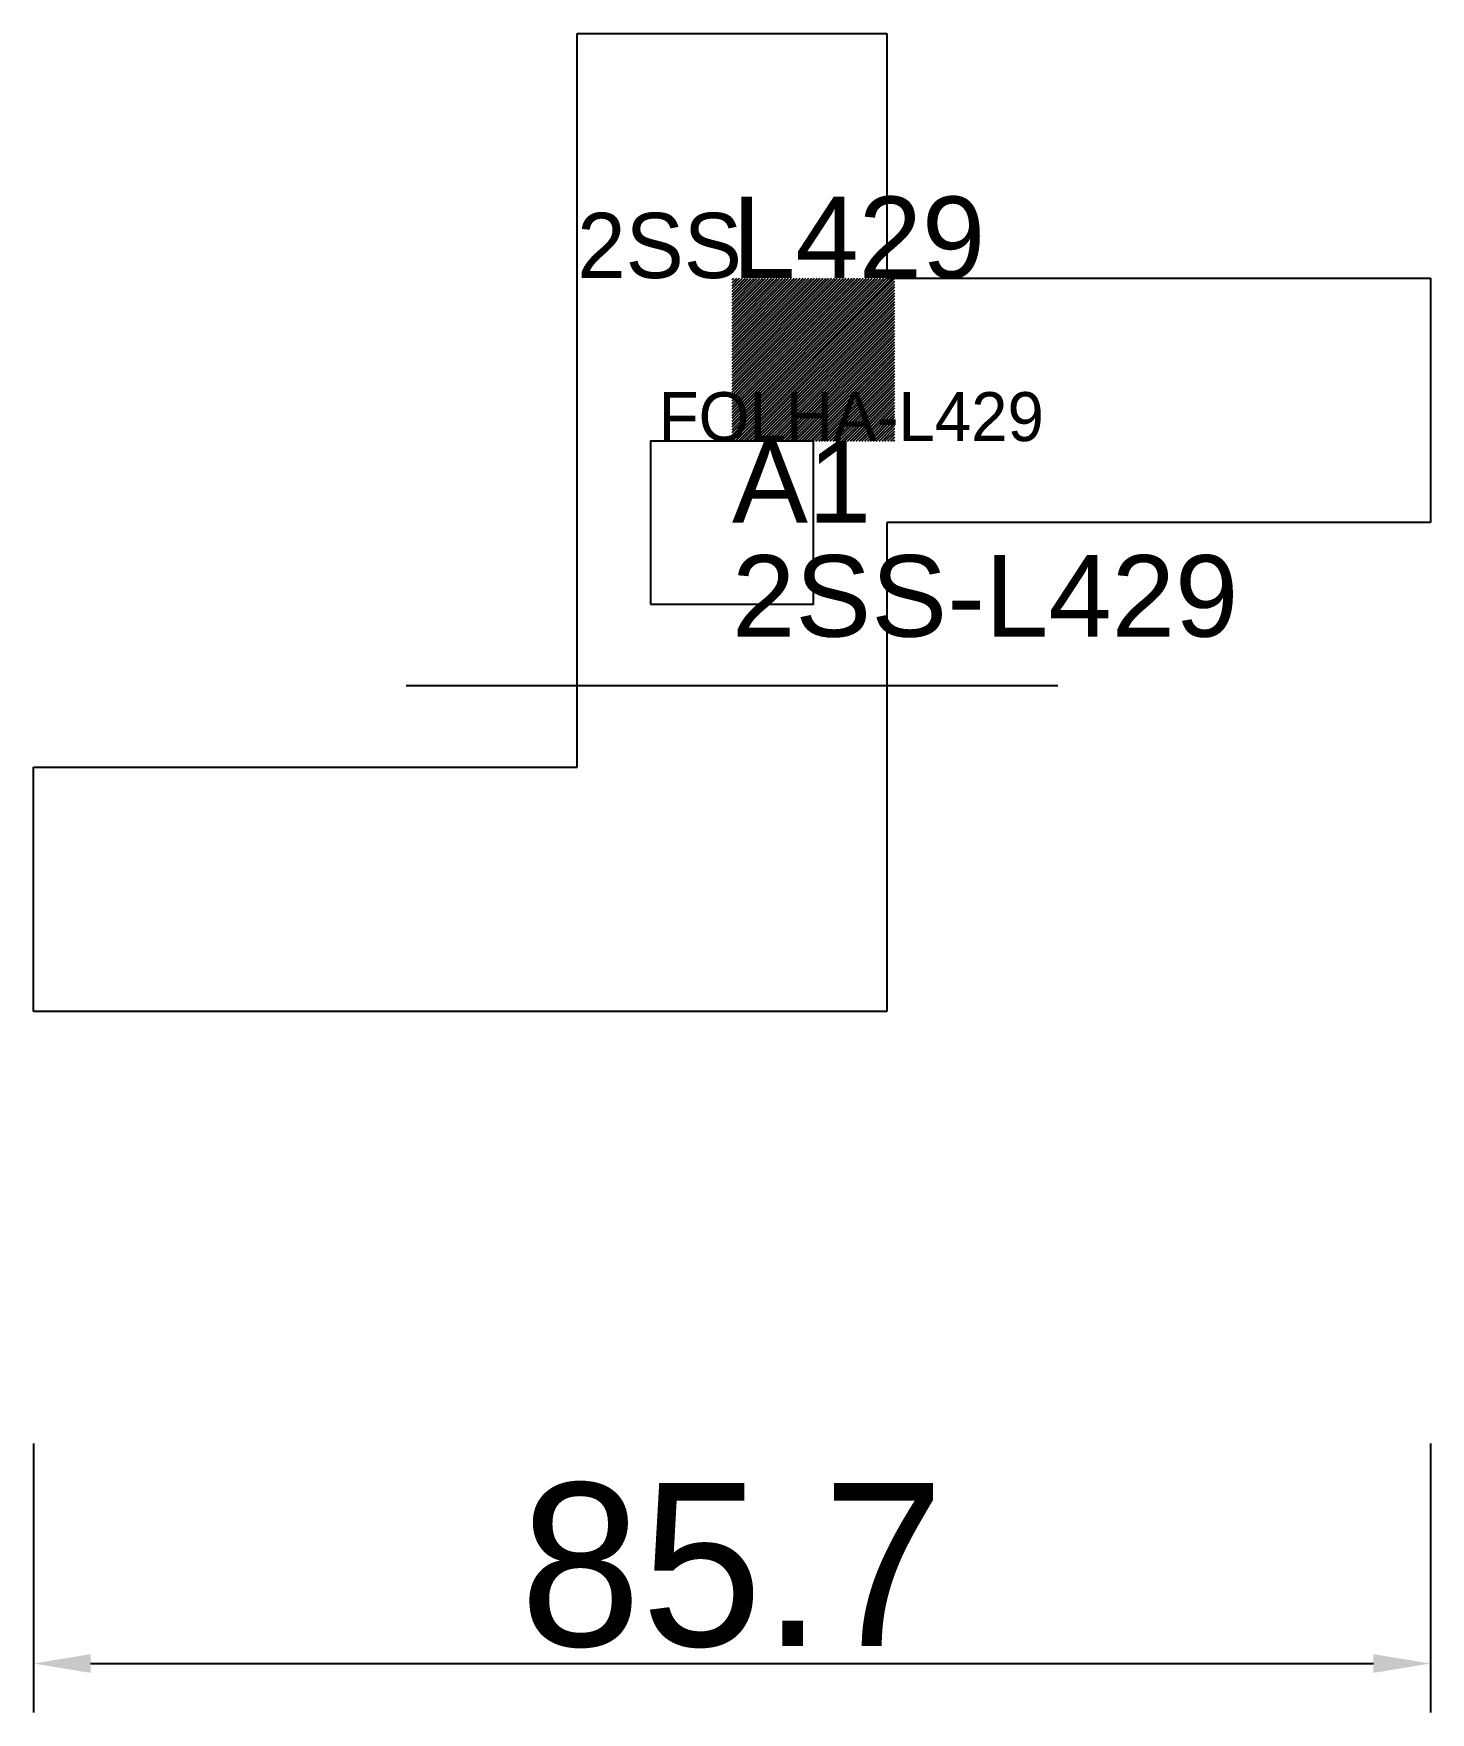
# Model space of a CAD drawing. Header units: metres. Extents: x 222 to 308, y 98 to 202.
import ezdxf

# ---------------------------------------------------------------- set-up
doc = ezdxf.new("R2010")
doc.units = ezdxf.units.M
for name, color, linetype in [('3', 3, 'CONTINUOUS'), ('AUX00', 7, 'CONTINUOUS'), ('COTA', 241, 'CONTINUOUS'), ('FOLHA', 255, 'CONTINUOUS'), ('Hachura', 251, 'CONTINUOUS'), ('NOMENCLATURA', 7, 'CONTINUOUS'), ('Nível', 160, 'CONTINUOUS'), ('Painéis', 200, 'CONTINUOUS'), ('Pilares', 5, 'CONTINUOUS'), ('REAPROVEITAMENTO', 251, 'CONTINUOUS'), ('SARR_2.2x7', 40, 'CONTINUOUS')]:
    doc.layers.add(name, color=color, linetype=linetype)
doc.styles.add('ARIAL', font='Arial.ttf')
doc.styles.add('STR_STANDARD', font='arial.ttf')
doc.dimstyles.new('EZ DXF', dxfattribs={"dimtxt": 10, "dimasz": 3.5, "dimexe": 3, "dimexo": 1.5, "dimgap": 1, "dimtad": 1, "dimdec": 1, "dimdsep": 46, "dimcen": 2.5, "dimazin": 3, "dimtfac": 1, "dimtmove": 0, "dimatfit": 3})

msp = doc.modelspace()

# ---------------------------------------------------------------- hatches: boundary and pattern name
at = {"layer": 'Hachura'}
h = msp.add_hatch(dxfattribs=at)
h.set_pattern_fill('ANSI31', scale=50)
h.paths.add_polyline_path([(255.55, 201.5), (274.55, 201.5), (274.55, 186.5), (307.9, 186.5), (307.9, 171.5), (274.55, 171.5), (274.55, 141.5), (222.2, 141.5), (222.2, 156.5), (255.55, 156.5)])
h = msp.add_hatch(dxfattribs=at)
h.set_pattern_fill('ANSI31', scale=50)
h.paths.add_polyline_path([(255.55, 201.5), (274.55, 201.5), (274.55, 186.5), (307.9, 186.5), (307.9, 171.5), (274.55, 171.5), (274.55, 141.5), (222.2, 141.5), (222.2, 156.5), (255.55, 156.5)])
at = {"layer": 'Reaproveitamento'}
h = msp.add_hatch(dxfattribs=at)
h.set_pattern_fill('SOLID')
h.paths.add_polyline_path([(265.05, 176.5), (275.05, 176.5), (275.05, 186.5), (265.05, 186.5)])
h = msp.add_hatch(dxfattribs=at)
h.set_pattern_fill('SOLID')
h.paths.add_polyline_path([(265.05, 176.5), (275.05, 176.5), (275.05, 186.5), (265.05, 186.5)])

# ---------------------------------------------------------------- linework, layer by layer
at = {"layer": 'Painéis', "color": 200}
for p, q in [((255.55, 201.5), (274.55, 201.5)), ((255.55, 156.5), (255.55, 201.5)), ((255.55, 201.5), (274.55, 201.5)), ((255.55, 156.5), (255.55, 201.5)), ((274.55, 201.5), (274.55, 186.5)), ((274.55, 201.5), (274.55, 186.5)), ((274.55, 186.5), (307.9, 186.5)), ((274.55, 186.5), (307.9, 186.5)), ((307.9, 186.5), (307.9, 171.5)), ((307.9, 186.5), (307.9, 171.5)), ((307.9, 171.5), (274.55, 171.5)), ((274.55, 171.5), (274.55, 141.5)), ((307.9, 171.5), (274.55, 171.5)), ((274.55, 171.5), (274.55, 141.5)), ((222.2, 141.5), (222.2, 156.5)), ((222.2, 156.5), (255.55, 156.5)), ((222.2, 141.5), (222.2, 156.5)), ((222.2, 156.5), (255.55, 156.5)), ((274.55, 141.5), (222.2, 141.5)), ((274.55, 141.5), (222.2, 141.5))]:
    msp.add_line(p, q, dxfattribs=at)
at = {"layer": 'Pilares'}
msp.add_lwpolyline([(260.05, 166.5), (270.05, 166.5), (270.05, 176.5), (260.05, 176.5)], close=True, dxfattribs=at)
msp.add_lwpolyline([(260.05, 166.5), (270.05, 166.5), (270.05, 176.5), (260.05, 176.5)], close=True, dxfattribs=at)
at = {"layer": 'SARR_2.2x7'}
msp.add_line((245.05, 161.5), (285.05, 161.5), dxfattribs=at)
msp.add_line((245.05, 161.5), (285.05, 161.5), dxfattribs=at)

# ---------------------------------------------------------------- texts
at = {"layer": '3', "style": 'STR_STANDARD'}
msp.add_text('A1', height=5, dxfattribs=at).set_placement((265.05, 171.5))
msp.add_text('A1', height=5, dxfattribs=at).set_placement((265.05, 171.5))
at = {"layer": 'AUX00', "style": 'STR_STANDARD'}
msp.add_text('2SS-L429', height=5, dxfattribs=at).set_placement((265.05, 164.5))
msp.add_text('2SS-L429', height=5, dxfattribs=at).set_placement((265.05, 164.5))
at = {"layer": 'FOLHA'}
msp.add_text('FOLHA-L429', height=3, dxfattribs=at).set_placement((260.55, 176.5))
msp.add_text('FOLHA-L429', height=3, dxfattribs=at).set_placement((260.55, 176.5))
at = {"layer": 'NOMENCLATURA', "insert": (265.05, 191.5), "char_height": 5, "attachment_point": 1, "style": 'ARIAL'}
msp.add_mtext('L429', dxfattribs=at)
msp.add_mtext('L429', dxfattribs=at)
at = {"layer": 'Nível'}
msp.add_text('2SS', height=4, dxfattribs=at).set_placement((255.55, 186.5))
msp.add_text('2SS', height=4, dxfattribs=at).set_placement((255.55, 186.5))

# ---------------------------------------------------------------- dimensions: what is measured, and where the dimension line sits
at = {"layer": 'COTA'}
msp.add_linear_dim(base=(222.2, 101.5), p1=(222.2, 116.5), p2=(307.9, 116.5), dimstyle='EZ DXF', dxfattribs=at).render()
msp.add_linear_dim(base=(222.2, 101.5), p1=(222.2, 116.5), p2=(307.9, 116.5), dimstyle='EZ DXF', dxfattribs=at).render()

doc.saveas('drawing.dxf')
